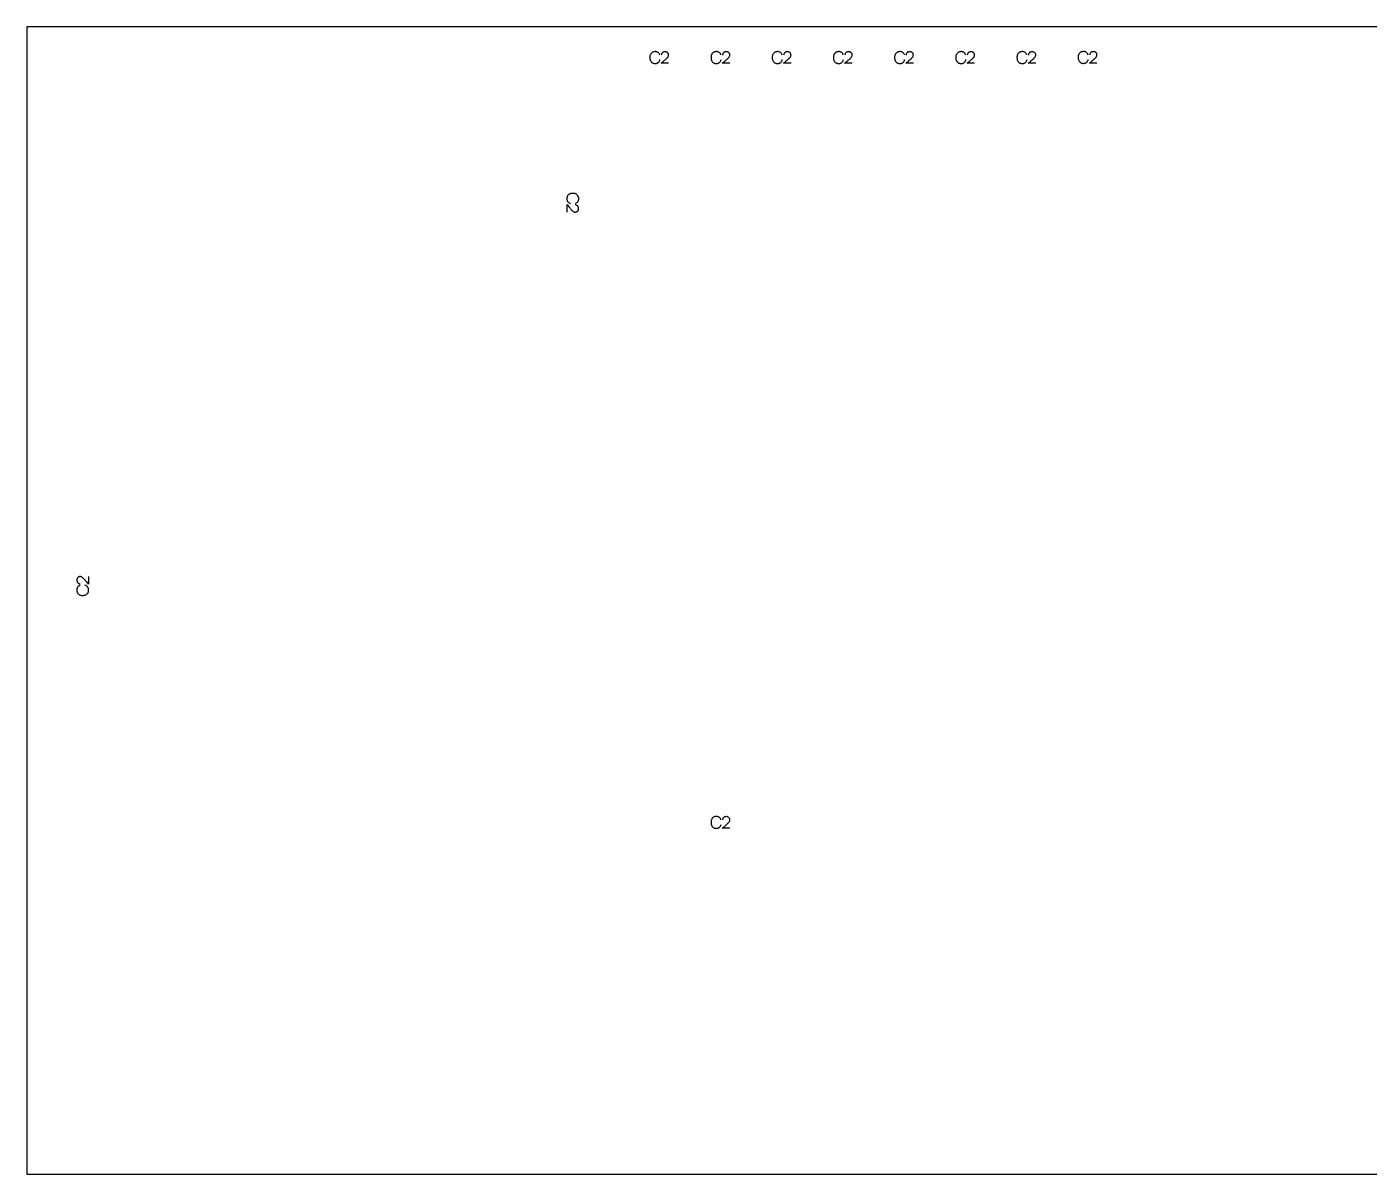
# Model space of a CAD drawing. Header units: millimetres. Extents: x 2961 to 4011, y 1422 to 1987.
# Drawn here: x 2961.4 to 3136.9, y 1837.2 to 1987.2 of the extents above; entities that cross this region are included whole.
import ezdxf

# ---------------------------------------------------------------- set-up
doc = ezdxf.new("R2010")
doc.units = ezdxf.units.MM
doc.layers.add('0 - Marcacao', color=6, linetype='Continuous')

msp = doc.modelspace()

# ---------------------------------------------------------------- linework, layer by layer
at = {"layer": '0 - Marcacao'}
msp.add_lwpolyline([(3311.39, 1987.25), (2961.39, 1987.25), (2961.39, 1837.25), (3311.39, 1837.25)], close=True, dxfattribs=at)
for points in [[(3044.14, 1983.57), (3044.12, 1983.62), (3044.09, 1983.69), (3044.06, 1983.75), (3044.02, 1983.8), (3043.98, 1983.85), (3043.92, 1983.9), (3043.88, 1983.92), (3043.82, 1983.95), (3043.76, 1983.98), (3043.69, 1984), (3043.62, 1984.01), (3043.55, 1984.01), (3043.52, 1984.01), (3043.45, 1984), (3043.38, 1983.99), (3043.31, 1983.97), (3043.25, 1983.95), (3043.18, 1983.92), (3043.16, 1983.91), (3043.1, 1983.87), (3043.05, 1983.82), (3043.01, 1983.77), (3042.96, 1983.72), (3042.93, 1983.65), (3042.93, 1983.65), (3042.9, 1983.59), (3042.88, 1983.53), (3042.86, 1983.46), (3042.85, 1983.39), (3042.84, 1983.32), (3042.84, 1983.25), (3042.84, 1983.18), (3042.85, 1983.11), (3042.86, 1983.04), (3042.87, 1982.97), (3042.89, 1982.91), (3042.92, 1982.84), (3042.93, 1982.82), (3042.96, 1982.75), (3043, 1982.7), (3043.05, 1982.64), (3043.1, 1982.6), (3043.15, 1982.56), (3043.2, 1982.53), (3043.26, 1982.5), (3043.32, 1982.48), (3043.39, 1982.47), (3043.46, 1982.46), (3043.54, 1982.46), (3043.55, 1982.46), (3043.63, 1982.46), (3043.7, 1982.47), (3043.76, 1982.49), (3043.83, 1982.52), (3043.88, 1982.55), (3043.94, 1982.59), (3043.96, 1982.6), (3044, 1982.65), (3044.05, 1982.7), (3044.08, 1982.75), (3044.11, 1982.82), (3044.14, 1982.89), (3044.16, 1982.96)], [(3045.3, 1982.48), (3044.31, 1982.48), (3044.6, 1982.71), (3044.64, 1982.76), (3044.64, 1982.76), (3044.67, 1982.79), (3044.72, 1982.83), (3044.78, 1982.89), (3044.86, 1982.95), (3044.89, 1982.98), (3044.95, 1983.03), (3045.01, 1983.09), (3045.06, 1983.13), (3045.1, 1983.18), (3045.14, 1983.21), (3045.15, 1983.22), (3045.19, 1983.28), (3045.23, 1983.34), (3045.26, 1983.4), (3045.28, 1983.44), (3045.29, 1983.5), (3045.3, 1983.57), (3045.29, 1983.63), (3045.28, 1983.7), (3045.25, 1983.76), (3045.22, 1983.82), (3045.17, 1983.87), (3045.15, 1983.89), (3045.1, 1983.92), (3045.04, 1983.95), (3044.98, 1983.97), (3044.91, 1983.99), (3044.83, 1983.99), (3044.81, 1983.99), (3044.73, 1983.98), (3044.66, 1983.97), (3044.6, 1983.95), (3044.54, 1983.92), (3044.49, 1983.88), (3044.48, 1983.87), (3044.44, 1983.82), (3044.4, 1983.77), (3044.37, 1983.7), (3044.36, 1983.63), (3044.34, 1983.56)], [(3052.14, 1983.57), (3052.12, 1983.62), (3052.09, 1983.69), (3052.06, 1983.75), (3052.02, 1983.8), (3051.98, 1983.85), (3051.92, 1983.9), (3051.88, 1983.92), (3051.82, 1983.95), (3051.76, 1983.98), (3051.69, 1984), (3051.62, 1984.01), (3051.55, 1984.01), (3051.52, 1984.01), (3051.45, 1984), (3051.38, 1983.99), (3051.31, 1983.97), (3051.25, 1983.95), (3051.18, 1983.92), (3051.16, 1983.91), (3051.1, 1983.87), (3051.05, 1983.82), (3051.01, 1983.77), (3050.96, 1983.72), (3050.93, 1983.65), (3050.93, 1983.65), (3050.9, 1983.59), (3050.88, 1983.53), (3050.86, 1983.46), (3050.85, 1983.39), (3050.84, 1983.32), (3050.84, 1983.25), (3050.84, 1983.18), (3050.85, 1983.11), (3050.86, 1983.04), (3050.87, 1982.97), (3050.89, 1982.91), (3050.92, 1982.84), (3050.93, 1982.82), (3050.96, 1982.75), (3051, 1982.7), (3051.05, 1982.64), (3051.1, 1982.6), (3051.15, 1982.56), (3051.2, 1982.53), (3051.26, 1982.5), (3051.32, 1982.48), (3051.39, 1982.47), (3051.46, 1982.46), (3051.54, 1982.46), (3051.55, 1982.46), (3051.63, 1982.46), (3051.7, 1982.47), (3051.76, 1982.49), (3051.83, 1982.52), (3051.88, 1982.55), (3051.94, 1982.59), (3051.96, 1982.6), (3052, 1982.65), (3052.05, 1982.7), (3052.08, 1982.75), (3052.11, 1982.82), (3052.14, 1982.89), (3052.16, 1982.96)], [(3053.3, 1982.48), (3052.31, 1982.48), (3052.6, 1982.71), (3052.64, 1982.76), (3052.64, 1982.76), (3052.67, 1982.79), (3052.72, 1982.83), (3052.78, 1982.89), (3052.86, 1982.95), (3052.89, 1982.98), (3052.95, 1983.03), (3053.01, 1983.09), (3053.06, 1983.13), (3053.1, 1983.18), (3053.14, 1983.21), (3053.15, 1983.22), (3053.19, 1983.28), (3053.23, 1983.34), (3053.26, 1983.4), (3053.28, 1983.44), (3053.29, 1983.5), (3053.3, 1983.57), (3053.29, 1983.63), (3053.28, 1983.7), (3053.25, 1983.76), (3053.22, 1983.82), (3053.17, 1983.87), (3053.15, 1983.89), (3053.1, 1983.92), (3053.04, 1983.95), (3052.98, 1983.97), (3052.91, 1983.99), (3052.83, 1983.99), (3052.81, 1983.99), (3052.73, 1983.98), (3052.66, 1983.97), (3052.6, 1983.95), (3052.54, 1983.92), (3052.49, 1983.88), (3052.48, 1983.87), (3052.44, 1983.82), (3052.4, 1983.77), (3052.37, 1983.7), (3052.36, 1983.63), (3052.34, 1983.56)], [(3060.14, 1983.57), (3060.12, 1983.62), (3060.09, 1983.69), (3060.06, 1983.75), (3060.02, 1983.8), (3059.98, 1983.85), (3059.92, 1983.9), (3059.88, 1983.92), (3059.82, 1983.95), (3059.76, 1983.98), (3059.69, 1984), (3059.62, 1984.01), (3059.55, 1984.01), (3059.52, 1984.01), (3059.45, 1984), (3059.38, 1983.99), (3059.31, 1983.97), (3059.25, 1983.95), (3059.18, 1983.92), (3059.16, 1983.91), (3059.1, 1983.87), (3059.05, 1983.82), (3059.01, 1983.77), (3058.96, 1983.72), (3058.93, 1983.65), (3058.93, 1983.65), (3058.9, 1983.59), (3058.88, 1983.53), (3058.86, 1983.46), (3058.85, 1983.39), (3058.84, 1983.32), (3058.84, 1983.25), (3058.84, 1983.18), (3058.85, 1983.11), (3058.86, 1983.04), (3058.87, 1982.97), (3058.89, 1982.91), (3058.92, 1982.84), (3058.93, 1982.82), (3058.96, 1982.75), (3059, 1982.7), (3059.05, 1982.64), (3059.1, 1982.6), (3059.15, 1982.56), (3059.2, 1982.53), (3059.26, 1982.5), (3059.32, 1982.48), (3059.39, 1982.47), (3059.46, 1982.46), (3059.54, 1982.46), (3059.55, 1982.46), (3059.63, 1982.46), (3059.7, 1982.47), (3059.76, 1982.49), (3059.83, 1982.52), (3059.88, 1982.55), (3059.94, 1982.59), (3059.96, 1982.6), (3060, 1982.65), (3060.05, 1982.7), (3060.08, 1982.75), (3060.11, 1982.82), (3060.14, 1982.89), (3060.16, 1982.96)], [(3061.3, 1982.48), (3060.31, 1982.48), (3060.6, 1982.71), (3060.64, 1982.76), (3060.64, 1982.76), (3060.67, 1982.79), (3060.72, 1982.83), (3060.78, 1982.89), (3060.86, 1982.95), (3060.89, 1982.98), (3060.95, 1983.03), (3061.01, 1983.09), (3061.06, 1983.13), (3061.1, 1983.18), (3061.14, 1983.21), (3061.15, 1983.22), (3061.19, 1983.28), (3061.23, 1983.34), (3061.26, 1983.4), (3061.28, 1983.44), (3061.29, 1983.5), (3061.3, 1983.57), (3061.29, 1983.63), (3061.28, 1983.7), (3061.25, 1983.76), (3061.22, 1983.82), (3061.17, 1983.87), (3061.15, 1983.89), (3061.1, 1983.92), (3061.04, 1983.95), (3060.98, 1983.97), (3060.91, 1983.99), (3060.83, 1983.99), (3060.81, 1983.99), (3060.73, 1983.98), (3060.66, 1983.97), (3060.6, 1983.95), (3060.54, 1983.92), (3060.49, 1983.88), (3060.48, 1983.87), (3060.44, 1983.82), (3060.4, 1983.77), (3060.37, 1983.7), (3060.36, 1983.63), (3060.34, 1983.56)], [(3068.14, 1983.57), (3068.12, 1983.62), (3068.09, 1983.69), (3068.06, 1983.75), (3068.02, 1983.8), (3067.98, 1983.85), (3067.92, 1983.9), (3067.88, 1983.92), (3067.82, 1983.95), (3067.76, 1983.98), (3067.69, 1984), (3067.62, 1984.01), (3067.55, 1984.01), (3067.52, 1984.01), (3067.45, 1984), (3067.38, 1983.99), (3067.31, 1983.97), (3067.25, 1983.95), (3067.18, 1983.92), (3067.16, 1983.91), (3067.1, 1983.87), (3067.05, 1983.82), (3067.01, 1983.77), (3066.96, 1983.72), (3066.93, 1983.65), (3066.93, 1983.65), (3066.9, 1983.59), (3066.88, 1983.53), (3066.86, 1983.46), (3066.85, 1983.39), (3066.84, 1983.32), (3066.84, 1983.25), (3066.84, 1983.18), (3066.85, 1983.11), (3066.86, 1983.04), (3066.87, 1982.97), (3066.89, 1982.91), (3066.92, 1982.84), (3066.93, 1982.82), (3066.96, 1982.75), (3067, 1982.7), (3067.05, 1982.64), (3067.1, 1982.6), (3067.15, 1982.56), (3067.2, 1982.53), (3067.26, 1982.5), (3067.32, 1982.48), (3067.39, 1982.47), (3067.46, 1982.46), (3067.54, 1982.46), (3067.55, 1982.46), (3067.63, 1982.46), (3067.7, 1982.47), (3067.76, 1982.49), (3067.83, 1982.52), (3067.88, 1982.55), (3067.94, 1982.59), (3067.96, 1982.6), (3068, 1982.65), (3068.05, 1982.7), (3068.08, 1982.75), (3068.11, 1982.82), (3068.14, 1982.89), (3068.16, 1982.96)], [(3069.3, 1982.48), (3068.31, 1982.48), (3068.6, 1982.71), (3068.64, 1982.76), (3068.64, 1982.76), (3068.67, 1982.79), (3068.72, 1982.83), (3068.78, 1982.89), (3068.86, 1982.95), (3068.89, 1982.98), (3068.95, 1983.03), (3069.01, 1983.09), (3069.06, 1983.13), (3069.1, 1983.18), (3069.14, 1983.21), (3069.15, 1983.22), (3069.19, 1983.28), (3069.23, 1983.34), (3069.26, 1983.4), (3069.28, 1983.44), (3069.29, 1983.5), (3069.3, 1983.57), (3069.29, 1983.63), (3069.28, 1983.7), (3069.25, 1983.76), (3069.22, 1983.82), (3069.17, 1983.87), (3069.15, 1983.89), (3069.1, 1983.92), (3069.04, 1983.95), (3068.98, 1983.97), (3068.91, 1983.99), (3068.83, 1983.99), (3068.81, 1983.99), (3068.73, 1983.98), (3068.66, 1983.97), (3068.6, 1983.95), (3068.54, 1983.92), (3068.49, 1983.88), (3068.48, 1983.87), (3068.44, 1983.82), (3068.4, 1983.77), (3068.37, 1983.7), (3068.36, 1983.63), (3068.34, 1983.56)], [(3076.14, 1983.57), (3076.12, 1983.62), (3076.09, 1983.69), (3076.06, 1983.75), (3076.02, 1983.8), (3075.98, 1983.85), (3075.92, 1983.9), (3075.88, 1983.92), (3075.82, 1983.95), (3075.76, 1983.98), (3075.69, 1984), (3075.62, 1984.01), (3075.55, 1984.01), (3075.52, 1984.01), (3075.45, 1984), (3075.38, 1983.99), (3075.31, 1983.97), (3075.25, 1983.95), (3075.18, 1983.92), (3075.16, 1983.91), (3075.1, 1983.87), (3075.05, 1983.82), (3075.01, 1983.77), (3074.96, 1983.72), (3074.93, 1983.65), (3074.93, 1983.65), (3074.9, 1983.59), (3074.88, 1983.53), (3074.86, 1983.46), (3074.85, 1983.39), (3074.84, 1983.32), (3074.84, 1983.25), (3074.84, 1983.18), (3074.85, 1983.11), (3074.86, 1983.04), (3074.87, 1982.97), (3074.89, 1982.91), (3074.92, 1982.84), (3074.93, 1982.82), (3074.96, 1982.75), (3075, 1982.7), (3075.05, 1982.64), (3075.1, 1982.6), (3075.15, 1982.56), (3075.2, 1982.53), (3075.26, 1982.5), (3075.32, 1982.48), (3075.39, 1982.47), (3075.46, 1982.46), (3075.54, 1982.46), (3075.55, 1982.46), (3075.63, 1982.46), (3075.7, 1982.47), (3075.76, 1982.49), (3075.83, 1982.52), (3075.88, 1982.55), (3075.94, 1982.59), (3075.96, 1982.6), (3076, 1982.65), (3076.05, 1982.7), (3076.08, 1982.75), (3076.11, 1982.82), (3076.14, 1982.89), (3076.16, 1982.96)], [(3077.3, 1982.48), (3076.31, 1982.48), (3076.6, 1982.71), (3076.64, 1982.76), (3076.64, 1982.76), (3076.67, 1982.79), (3076.72, 1982.83), (3076.78, 1982.89), (3076.86, 1982.95), (3076.89, 1982.98), (3076.95, 1983.03), (3077.01, 1983.09), (3077.06, 1983.13), (3077.1, 1983.18), (3077.14, 1983.21), (3077.15, 1983.22), (3077.19, 1983.28), (3077.23, 1983.34), (3077.26, 1983.4), (3077.28, 1983.44), (3077.29, 1983.5), (3077.3, 1983.57), (3077.29, 1983.63), (3077.28, 1983.7), (3077.25, 1983.76), (3077.22, 1983.82), (3077.17, 1983.87), (3077.15, 1983.89), (3077.1, 1983.92), (3077.04, 1983.95), (3076.98, 1983.97), (3076.91, 1983.99), (3076.83, 1983.99), (3076.81, 1983.99), (3076.73, 1983.98), (3076.66, 1983.97), (3076.6, 1983.95), (3076.54, 1983.92), (3076.49, 1983.88), (3076.48, 1983.87), (3076.44, 1983.82), (3076.4, 1983.77), (3076.37, 1983.7), (3076.36, 1983.63), (3076.34, 1983.56)], [(3084.14, 1983.57), (3084.12, 1983.62), (3084.09, 1983.69), (3084.06, 1983.75), (3084.02, 1983.8), (3083.98, 1983.85), (3083.92, 1983.9), (3083.88, 1983.92), (3083.82, 1983.95), (3083.76, 1983.98), (3083.69, 1984), (3083.62, 1984.01), (3083.55, 1984.01), (3083.52, 1984.01), (3083.45, 1984), (3083.38, 1983.99), (3083.31, 1983.97), (3083.25, 1983.95), (3083.18, 1983.92), (3083.16, 1983.91), (3083.1, 1983.87), (3083.05, 1983.82), (3083.01, 1983.77), (3082.96, 1983.72), (3082.93, 1983.65), (3082.93, 1983.65), (3082.9, 1983.59), (3082.88, 1983.53), (3082.86, 1983.46), (3082.85, 1983.39), (3082.84, 1983.32), (3082.84, 1983.25), (3082.84, 1983.18), (3082.85, 1983.11), (3082.86, 1983.04), (3082.87, 1982.97), (3082.89, 1982.91), (3082.92, 1982.84), (3082.93, 1982.82), (3082.96, 1982.75), (3083, 1982.7), (3083.05, 1982.64), (3083.1, 1982.6), (3083.15, 1982.56), (3083.2, 1982.53), (3083.26, 1982.5), (3083.32, 1982.48), (3083.39, 1982.47), (3083.46, 1982.46), (3083.54, 1982.46), (3083.55, 1982.46), (3083.63, 1982.46), (3083.7, 1982.47), (3083.76, 1982.49), (3083.83, 1982.52), (3083.88, 1982.55), (3083.94, 1982.59), (3083.96, 1982.6), (3084, 1982.65), (3084.05, 1982.7), (3084.08, 1982.75), (3084.11, 1982.82), (3084.14, 1982.89), (3084.16, 1982.96)], [(3085.3, 1982.48), (3084.31, 1982.48), (3084.6, 1982.71), (3084.64, 1982.76), (3084.64, 1982.76), (3084.67, 1982.79), (3084.72, 1982.83), (3084.78, 1982.89), (3084.86, 1982.95), (3084.89, 1982.98), (3084.95, 1983.03), (3085.01, 1983.09), (3085.06, 1983.13), (3085.1, 1983.18), (3085.14, 1983.21), (3085.15, 1983.22), (3085.19, 1983.28), (3085.23, 1983.34), (3085.26, 1983.4), (3085.28, 1983.44), (3085.29, 1983.5), (3085.3, 1983.57), (3085.29, 1983.63), (3085.28, 1983.7), (3085.25, 1983.76), (3085.22, 1983.82), (3085.17, 1983.87), (3085.15, 1983.89), (3085.1, 1983.92), (3085.04, 1983.95), (3084.98, 1983.97), (3084.91, 1983.99), (3084.83, 1983.99), (3084.81, 1983.99), (3084.73, 1983.98), (3084.66, 1983.97), (3084.6, 1983.95), (3084.54, 1983.92), (3084.49, 1983.88), (3084.48, 1983.87), (3084.44, 1983.82), (3084.4, 1983.77), (3084.37, 1983.7), (3084.36, 1983.63), (3084.34, 1983.56)], [(3092.14, 1983.57), (3092.12, 1983.62), (3092.09, 1983.69), (3092.06, 1983.75), (3092.02, 1983.8), (3091.98, 1983.85), (3091.92, 1983.9), (3091.88, 1983.92), (3091.82, 1983.95), (3091.76, 1983.98), (3091.69, 1984), (3091.62, 1984.01), (3091.55, 1984.01), (3091.52, 1984.01), (3091.45, 1984), (3091.38, 1983.99), (3091.31, 1983.97), (3091.25, 1983.95), (3091.18, 1983.92), (3091.16, 1983.91), (3091.1, 1983.87), (3091.05, 1983.82), (3091.01, 1983.77), (3090.96, 1983.72), (3090.93, 1983.65), (3090.93, 1983.65), (3090.9, 1983.59), (3090.88, 1983.53), (3090.86, 1983.46), (3090.85, 1983.39), (3090.84, 1983.32), (3090.84, 1983.25), (3090.84, 1983.18), (3090.85, 1983.11), (3090.86, 1983.04), (3090.87, 1982.97), (3090.89, 1982.91), (3090.92, 1982.84), (3090.93, 1982.82), (3090.96, 1982.75), (3091, 1982.7), (3091.05, 1982.64), (3091.1, 1982.6), (3091.15, 1982.56), (3091.2, 1982.53), (3091.26, 1982.5), (3091.32, 1982.48), (3091.39, 1982.47), (3091.46, 1982.46), (3091.54, 1982.46), (3091.55, 1982.46), (3091.63, 1982.46), (3091.7, 1982.47), (3091.76, 1982.49), (3091.83, 1982.52), (3091.88, 1982.55), (3091.94, 1982.59), (3091.96, 1982.6), (3092, 1982.65), (3092.05, 1982.7), (3092.08, 1982.75), (3092.11, 1982.82), (3092.14, 1982.89), (3092.16, 1982.96)], [(3093.3, 1982.48), (3092.31, 1982.48), (3092.6, 1982.71), (3092.64, 1982.76), (3092.64, 1982.76), (3092.67, 1982.79), (3092.72, 1982.83), (3092.78, 1982.89), (3092.86, 1982.95), (3092.89, 1982.98), (3092.95, 1983.03), (3093.01, 1983.09), (3093.06, 1983.13), (3093.1, 1983.18), (3093.14, 1983.21), (3093.15, 1983.22), (3093.19, 1983.28), (3093.23, 1983.34), (3093.26, 1983.4), (3093.28, 1983.44), (3093.29, 1983.5), (3093.3, 1983.57), (3093.29, 1983.63), (3093.28, 1983.7), (3093.25, 1983.76), (3093.22, 1983.82), (3093.17, 1983.87), (3093.15, 1983.89), (3093.1, 1983.92), (3093.04, 1983.95), (3092.98, 1983.97), (3092.91, 1983.99), (3092.83, 1983.99), (3092.81, 1983.99), (3092.73, 1983.98), (3092.66, 1983.97), (3092.6, 1983.95), (3092.54, 1983.92), (3092.49, 1983.88), (3092.48, 1983.87), (3092.44, 1983.82), (3092.4, 1983.77), (3092.37, 1983.7), (3092.36, 1983.63), (3092.34, 1983.56)], [(3100.14, 1983.59), (3100.13, 1983.63), (3100.1, 1983.7), (3100.06, 1983.76), (3100.02, 1983.81), (3099.98, 1983.86), (3099.93, 1983.91), (3099.88, 1983.94), (3099.83, 1983.97), (3099.76, 1983.99), (3099.7, 1984.01), (3099.62, 1984.02), (3099.55, 1984.02), (3099.52, 1984.02), (3099.45, 1984.02), (3099.38, 1984), (3099.31, 1983.99), (3099.25, 1983.96), (3099.19, 1983.93), (3099.16, 1983.92), (3099.11, 1983.88), (3099.06, 1983.84), (3099.01, 1983.79), (3098.97, 1983.73), (3098.93, 1983.67), (3098.93, 1983.67), (3098.9, 1983.61), (3098.88, 1983.54), (3098.86, 1983.48), (3098.85, 1983.41), (3098.84, 1983.33), (3098.84, 1983.26), (3098.84, 1983.2), (3098.85, 1983.12), (3098.86, 1983.06), (3098.88, 1982.99), (3098.9, 1982.92), (3098.92, 1982.86), (3098.93, 1982.83), (3098.96, 1982.77), (3099, 1982.71), (3099.05, 1982.66), (3099.1, 1982.61), (3099.15, 1982.57), (3099.2, 1982.54), (3099.26, 1982.52), (3099.32, 1982.5), (3099.39, 1982.48), (3099.47, 1982.47), (3099.55, 1982.47), (3099.55, 1982.47), (3099.63, 1982.48), (3099.7, 1982.49), (3099.76, 1982.51), (3099.83, 1982.53), (3099.89, 1982.56), (3099.94, 1982.6), (3099.96, 1982.61), (3100.01, 1982.66), (3100.05, 1982.71), (3100.08, 1982.77), (3100.12, 1982.83), (3100.14, 1982.9), (3100.17, 1982.97)], [(3101.3, 1982.5), (3100.31, 1982.5), (3100.6, 1982.72), (3100.64, 1982.77), (3100.65, 1982.77), (3100.68, 1982.8), (3100.72, 1982.85), (3100.78, 1982.9), (3100.86, 1982.96), (3100.89, 1982.99), (3100.96, 1983.05), (3101.01, 1983.1), (3101.06, 1983.15), (3101.11, 1983.19), (3101.14, 1983.23), (3101.15, 1983.23), (3101.2, 1983.29), (3101.23, 1983.35), (3101.26, 1983.41), (3101.28, 1983.45), (3101.29, 1983.52), (3101.3, 1983.59), (3101.3, 1983.64), (3101.28, 1983.71), (3101.26, 1983.77), (3101.22, 1983.83), (3101.17, 1983.88), (3101.16, 1983.9), (3101.1, 1983.94), (3101.05, 1983.97), (3100.98, 1983.99), (3100.91, 1984), (3100.83, 1984), (3100.81, 1984), (3100.73, 1984), (3100.66, 1983.98), (3100.6, 1983.96), (3100.54, 1983.93), (3100.49, 1983.89), (3100.48, 1983.88), (3100.44, 1983.83), (3100.4, 1983.78), (3100.38, 1983.72), (3100.36, 1983.65), (3100.35, 1983.57)], [(3033.11, 1964.18), (3033.15, 1964.19), (3033.22, 1964.22), (3033.28, 1964.26), (3033.34, 1964.29), (3033.39, 1964.34), (3033.43, 1964.39), (3033.46, 1964.43), (3033.49, 1964.49), (3033.51, 1964.56), (3033.53, 1964.62), (3033.54, 1964.69), (3033.54, 1964.77), (3033.54, 1964.8), (3033.54, 1964.87), (3033.53, 1964.94), (3033.51, 1965.01), (3033.48, 1965.07), (3033.45, 1965.13), (3033.44, 1965.15), (3033.4, 1965.21), (3033.36, 1965.26), (3033.31, 1965.31), (3033.25, 1965.35), (3033.19, 1965.39), (3033.19, 1965.39), (3033.13, 1965.41), (3033.06, 1965.44), (3033, 1965.45), (3032.93, 1965.47), (3032.86, 1965.48), (3032.78, 1965.48), (3032.72, 1965.48), (3032.65, 1965.47), (3032.58, 1965.46), (3032.51, 1965.44), (3032.44, 1965.42), (3032.38, 1965.4), (3032.35, 1965.39), (3032.29, 1965.35), (3032.23, 1965.31), (3032.18, 1965.27), (3032.13, 1965.22), (3032.09, 1965.17), (3032.06, 1965.12), (3032.04, 1965.06), (3032.02, 1965), (3032, 1964.93), (3032, 1964.85), (3031.99, 1964.77), (3031.99, 1964.76), (3032, 1964.69), (3032.01, 1964.62), (3032.03, 1964.55), (3032.05, 1964.49), (3032.08, 1964.43), (3032.12, 1964.38), (3032.14, 1964.36), (3032.18, 1964.31), (3032.23, 1964.27), (3032.29, 1964.23), (3032.35, 1964.2), (3032.42, 1964.17), (3032.49, 1964.15)], [(3032.02, 1963.02), (3032.02, 1964.01), (3032.24, 1963.72), (3032.3, 1963.67), (3032.3, 1963.67), (3032.33, 1963.64), (3032.37, 1963.6), (3032.42, 1963.54), (3032.48, 1963.46), (3032.51, 1963.43), (3032.57, 1963.36), (3032.62, 1963.3), (3032.67, 1963.25), (3032.71, 1963.21), (3032.75, 1963.18), (3032.76, 1963.17), (3032.82, 1963.12), (3032.87, 1963.08), (3032.93, 1963.05), (3032.97, 1963.04), (3033.04, 1963.02), (3033.11, 1963.02), (3033.17, 1963.02), (3033.23, 1963.04), (3033.3, 1963.06), (3033.35, 1963.1), (3033.4, 1963.14), (3033.42, 1963.16), (3033.46, 1963.21), (3033.49, 1963.27), (3033.51, 1963.34), (3033.52, 1963.41), (3033.52, 1963.49), (3033.52, 1963.51), (3033.52, 1963.58), (3033.5, 1963.65), (3033.48, 1963.72), (3033.45, 1963.77), (3033.41, 1963.83), (3033.4, 1963.84), (3033.36, 1963.88), (3033.3, 1963.91), (3033.24, 1963.94), (3033.17, 1963.96), (3033.09, 1963.97)], [(2969.44, 1915.37), (2969.44, 1914.38), (2969.22, 1914.67), (2969.16, 1914.72), (2969.16, 1914.72), (2969.13, 1914.75), (2969.09, 1914.79), (2969.04, 1914.85), (2968.98, 1914.93), (2968.95, 1914.96), (2968.89, 1915.03), (2968.84, 1915.09), (2968.79, 1915.14), (2968.75, 1915.18), (2968.71, 1915.21), (2968.7, 1915.22), (2968.64, 1915.27), (2968.58, 1915.31), (2968.53, 1915.34), (2968.49, 1915.35), (2968.42, 1915.37), (2968.35, 1915.37), (2968.29, 1915.37), (2968.23, 1915.35), (2968.16, 1915.33), (2968.11, 1915.29), (2968.05, 1915.25), (2968.04, 1915.23), (2968, 1915.18), (2967.97, 1915.12), (2967.95, 1915.05), (2967.94, 1914.98), (2967.93, 1914.91), (2967.93, 1914.88), (2967.94, 1914.81), (2967.96, 1914.74), (2967.98, 1914.67), (2968.01, 1914.62), (2968.04, 1914.56), (2968.06, 1914.55), (2968.1, 1914.51), (2968.16, 1914.48), (2968.22, 1914.45), (2968.29, 1914.43), (2968.37, 1914.42)], [(2968.35, 1914.21), (2968.31, 1914.2), (2968.24, 1914.17), (2968.18, 1914.14), (2968.12, 1914.1), (2968.07, 1914.05), (2968.03, 1914), (2968, 1913.96), (2967.97, 1913.9), (2967.95, 1913.83), (2967.93, 1913.77), (2967.92, 1913.7), (2967.92, 1913.62), (2967.92, 1913.59), (2967.92, 1913.52), (2967.93, 1913.45), (2967.95, 1913.38), (2967.97, 1913.32), (2968, 1913.26), (2968.02, 1913.24), (2968.06, 1913.18), (2968.1, 1913.13), (2968.15, 1913.08), (2968.21, 1913.04), (2968.27, 1913), (2968.27, 1913), (2968.33, 1912.98), (2968.39, 1912.95), (2968.46, 1912.94), (2968.53, 1912.92), (2968.6, 1912.92), (2968.68, 1912.91), (2968.74, 1912.91), (2968.81, 1912.92), (2968.88, 1912.93), (2968.95, 1912.95), (2969.02, 1912.97), (2969.08, 1912.99), (2969.1, 1913), (2969.17, 1913.04), (2969.23, 1913.08), (2969.28, 1913.12), (2969.33, 1913.17), (2969.37, 1913.22), (2969.39, 1913.27), (2969.42, 1913.33), (2969.44, 1913.39), (2969.45, 1913.46), (2969.46, 1913.54), (2969.47, 1913.62), (2969.47, 1913.63), (2969.46, 1913.7), (2969.45, 1913.77), (2969.43, 1913.84), (2969.41, 1913.9), (2969.38, 1913.96), (2969.34, 1914.01), (2969.32, 1914.03), (2969.28, 1914.08), (2969.23, 1914.12), (2969.17, 1914.16), (2969.11, 1914.19), (2969.04, 1914.22), (2968.96, 1914.24)], [(3052.14, 1883.57), (3052.12, 1883.62), (3052.09, 1883.69), (3052.06, 1883.75), (3052.02, 1883.8), (3051.98, 1883.85), (3051.92, 1883.9), (3051.88, 1883.92), (3051.82, 1883.95), (3051.76, 1883.98), (3051.69, 1884), (3051.62, 1884.01), (3051.55, 1884.01), (3051.52, 1884.01), (3051.45, 1884), (3051.38, 1883.99), (3051.31, 1883.97), (3051.25, 1883.95), (3051.18, 1883.92), (3051.16, 1883.91), (3051.1, 1883.87), (3051.05, 1883.82), (3051.01, 1883.77), (3050.96, 1883.72), (3050.93, 1883.65), (3050.93, 1883.65), (3050.9, 1883.59), (3050.88, 1883.53), (3050.86, 1883.46), (3050.85, 1883.39), (3050.84, 1883.32), (3050.84, 1883.25), (3050.84, 1883.18), (3050.85, 1883.11), (3050.86, 1883.04), (3050.87, 1882.97), (3050.89, 1882.91), (3050.92, 1882.84), (3050.93, 1882.82), (3050.96, 1882.75), (3051, 1882.7), (3051.05, 1882.64), (3051.1, 1882.6), (3051.15, 1882.56), (3051.2, 1882.53), (3051.26, 1882.5), (3051.32, 1882.48), (3051.39, 1882.47), (3051.46, 1882.46), (3051.54, 1882.46), (3051.55, 1882.46), (3051.63, 1882.46), (3051.7, 1882.47), (3051.76, 1882.49), (3051.83, 1882.52), (3051.88, 1882.55), (3051.94, 1882.59), (3051.96, 1882.6), (3052, 1882.65), (3052.05, 1882.7), (3052.08, 1882.75), (3052.11, 1882.82), (3052.14, 1882.89), (3052.16, 1882.96)], [(3053.3, 1882.48), (3052.31, 1882.48), (3052.6, 1882.71), (3052.64, 1882.76), (3052.64, 1882.76), (3052.67, 1882.79), (3052.72, 1882.83), (3052.78, 1882.89), (3052.86, 1882.95), (3052.89, 1882.98), (3052.95, 1883.03), (3053.01, 1883.09), (3053.06, 1883.13), (3053.1, 1883.18), (3053.14, 1883.21), (3053.15, 1883.22), (3053.19, 1883.28), (3053.23, 1883.34), (3053.26, 1883.4), (3053.28, 1883.44), (3053.29, 1883.5), (3053.3, 1883.57), (3053.29, 1883.63), (3053.28, 1883.7), (3053.25, 1883.76), (3053.22, 1883.82), (3053.17, 1883.87), (3053.15, 1883.89), (3053.1, 1883.92), (3053.04, 1883.95), (3052.98, 1883.97), (3052.91, 1883.99), (3052.83, 1883.99), (3052.81, 1883.99), (3052.73, 1883.98), (3052.66, 1883.97), (3052.6, 1883.95), (3052.54, 1883.92), (3052.49, 1883.88), (3052.48, 1883.87), (3052.44, 1883.82), (3052.4, 1883.77), (3052.37, 1883.7), (3052.36, 1883.63), (3052.34, 1883.56)]]:
    msp.add_lwpolyline(points, dxfattribs=at)

doc.saveas('drawing.dxf')
